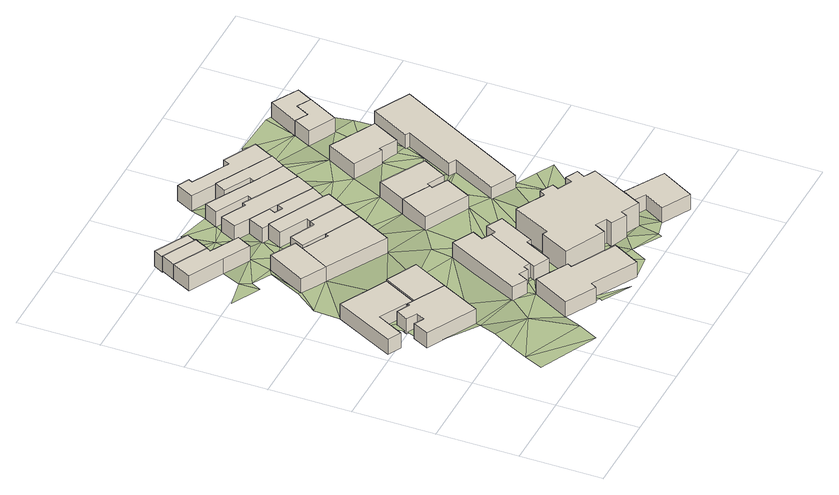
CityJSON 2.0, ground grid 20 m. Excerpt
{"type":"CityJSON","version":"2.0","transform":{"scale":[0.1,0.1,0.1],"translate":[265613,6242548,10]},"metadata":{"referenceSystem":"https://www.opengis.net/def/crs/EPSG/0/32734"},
"CityObjects":{
"building1":{"type":"Building","attributes":{"address":"56 Tennyson Street Salt River Cape Town","building":"house","building:levels":1,"building_height":4.1,"plus_code":"4FRW3F97+HQJ","ground_height":11.59,"roof_height":15.69},"geometry":[{"type":"Solid","lod":"1","boundaries":[[[[0,1,2,3]],[[1,4,5,2]],[[4,6,7,5]],[[6,8,9,7]],[[8,10,11,9]],[[10,12,13,11]],[[12,14,15,13]],[[14,0,3,15]],[[3,2,5,7,9,11,13,15]],[[14,12,10,8,6,4,1,0]]]]}]},
"building2":{"type":"Building","attributes":{"address":"Kingsley Road Salt River Cape Town","building":"house","building:levels":1,"building_height":4.1,"plus_code":"4FRW3F97+GQV","ground_height":12.04,"roof_height":16.14},"geometry":[{"type":"Solid","lod":"1","boundaries":[[[[16,17,18,19]],[[17,20,21,18]],[[20,22,23,21]],[[22,24,25,23]],[[24,26,27,25]],[[26,28,29,27]],[[28,30,31,29]],[[30,32,33,31]],[[32,34,35,33]],[[34,36,37,35]],[[36,16,19,37]],[[19,18,21,23,25,27,29,31,33,35,37]],[[36,34,32,30,28,26,24,22,20,17,16]]]]}]},
"building3":{"type":"Building","attributes":{"address":"30 Kingsley Road Salt River Cape Town","building":"house","building:levels":1,"building_height":4.1,"plus_code":"4FRW3F97+HRC","ground_height":12.04,"roof_height":16.14},"geometry":[{"type":"Solid","lod":"1","boundaries":[[[[38,17,18,39]],[[17,16,19,18]],[[16,40,41,19]],[[40,38,39,41]],[[39,18,19,41]],[[40,16,17,38]]]]}]},
"building4":{"type":"Building","attributes":{"address":"23 Goldsmith Road Salt River Cape Town","building":"house","building:levels":1,"building_height":4.1,"plus_code":"4FRW3F97+PQP","ground_height":10.74,"roof_height":14.84},"geometry":[{"type":"Solid","lod":"1","boundaries":[[[[42,43,44,45]],[[43,46,47,44]],[[46,48,49,47]],[[48,50,51,49]],[[50,52,53,51]],[[52,54,55,53]],[[54,42,45,55]],[[45,44,47,49,51,53,55]],[[54,52,50,48,46,43,42]]]]}]},
"building5":{"type":"Building","attributes":{"address":"Tennyson Street","building":"house","building:levels":1,"building_height":4.1,"plus_code":"4FRW3F97+MQ9","ground_height":11.11,"roof_height":15.21},"geometry":[{"type":"Solid","lod":"1","boundaries":[[[[56,57,58,59]],[[57,60,61,58]],[[60,62,63,61]],[[62,64,65,63]],[[64,56,59,65]],[[59,58,61,63,65]],[[64,62,60,57,56]]]]}]},
"building6":{"type":"Building","attributes":{"address":"Goldsmith Road Salt River Cape Town","building":"house","building:levels":1,"building_height":4.1,"plus_code":"4FRW3F97+QQ3","ground_height":10.74,"roof_height":14.84},"geometry":[{"type":"Solid","lod":"1","boundaries":[[[[66,42,45,67]],[[42,54,55,45]],[[54,68,69,55]],[[68,66,67,69]],[[67,45,55,69]],[[68,54,42,66]]]]}]},
"building7":{"type":"Building","attributes":{"address":"19 Kingsley Road Salt River Cape Town","building":"house","building:levels":1,"building_height":4.1,"plus_code":"4FRW3F97+FV2","ground_height":12.57,"roof_height":16.67},"geometry":[{"type":"Solid","lod":"1","boundaries":[[[[70,71,72,73]],[[71,74,75,72]],[[74,76,77,75]],[[76,78,79,77]],[[78,80,81,79]],[[80,82,83,81]],[[82,84,85,83]],[[84,70,73,85]],[[73,72,75,77,79,81,83,85]],[[84,82,80,78,76,74,71,70]]]]}]},
"building8":{"type":"Building","attributes":{"address":"Goldsmith Road Salt River Cape Town","building":"house","building:levels":1,"building_height":4.1,"plus_code":"4FRW3F97+QQ8","ground_height":10.3,"roof_height":14.4},"geometry":[{"type":"Solid","lod":"1","boundaries":[[[[86,87,88,89]],[[87,90,91,88]],[[90,92,93,91]],[[92,86,89,93]],[[89,88,91,93]],[[92,90,87,86]]]]}]},
"building9":{"type":"Building","attributes":{"address":"Salt River Cape Town","building":"house","building:levels":1,"building_height":4.1,"plus_code":"4FRW3F97+GVF","ground_height":12.04,"roof_height":16.14},"geometry":[{"type":"Solid","lod":"1","boundaries":[[[[94,95,96,97]],[[95,98,99,96]],[[98,100,101,99]],[[100,102,103,101]],[[102,104,105,103]],[[104,106,107,105]],[[106,108,109,107]],[[108,110,111,109]],[[110,112,113,111]],[[112,94,97,113]],[[97,96,99,101,103,105,107,109,111,113]],[[112,110,108,106,104,102,100,98,95,94]]]]}]},
"building10":{"type":"Building","attributes":{"address":"28 Kingsley Road Salt River Cape Town","building":"house","building:levels":1,"building_height":4.1,"plus_code":"4FRW3F97+JRQ","ground_height":11.11,"roof_height":15.21},"geometry":[{"type":"Solid","lod":"1","boundaries":[[[[114,115,116,117]],[[115,118,119,116]],[[118,57,58,119]],[[57,56,59,58]],[[56,120,121,59]],[[120,114,117,121]],[[117,116,119,58,59,121]],[[120,56,57,118,115,114]]]]}]},
"building11":{"type":"Building","attributes":{"address":"Salt River Cape Town","building":"house","building:levels":1,"building_height":4.1,"plus_code":"4FRW3F97+GWC","ground_height":12.04,"roof_height":16.14},"geometry":[{"type":"Solid","lod":"1","boundaries":[[[[94,112,113,97]],[[112,122,123,113]],[[122,124,125,123]],[[124,126,127,125]],[[126,128,129,127]],[[128,130,131,129]],[[130,132,133,131]],[[132,134,135,133]],[[134,94,97,135]],[[97,113,123,125,127,129,131,133,135]],[[134,132,130,128,126,124,122,112,94]]]]}]},
"building12":{"type":"Building","attributes":{"address":"26 Kingsley Road Salt River Cape Town","building":"house","building:levels":1,"building_height":4.1,"plus_code":"4FRW3F97+MV6","ground_height":11.11,"roof_height":15.21},"geometry":[{"type":"Solid","lod":"1","boundaries":[[[[114,136,137,117]],[[136,138,139,137]],[[138,140,141,139]],[[140,142,143,141]],[[142,144,145,143]],[[144,115,116,145]],[[115,114,117,116]],[[117,137,139,141,143,145,116]],[[115,144,142,140,138,136,114]]]]}]},
"building13":{"type":"Building","attributes":{"address":"24 Kingsley Road Salt River Cape Town","building":"house","building:levels":1,"building_height":4.1,"plus_code":"4FRW3F97+MVM","ground_height":11.11,"roof_height":15.21},"geometry":[{"type":"Solid","lod":"1","boundaries":[[[[136,146,147,137]],[[146,148,149,147]],[[148,150,151,149]],[[150,152,153,151]],[[152,154,155,153]],[[154,138,139,155]],[[138,136,137,139]],[[137,147,149,151,153,155,139]],[[138,154,152,150,148,146,136]]]]}]},
"building14":{"type":"Building","attributes":{"address":"22 Kingsley Road Salt River Cape Town","building":"house","building:levels":1,"building_height":4.1,"plus_code":"4FRW3F97+PV3","ground_height":10.74,"roof_height":14.84},"geometry":[{"type":"Solid","lod":"1","boundaries":[[[[156,157,158,159]],[[157,160,161,158]],[[160,162,163,161]],[[162,164,165,163]],[[164,166,167,165]],[[166,168,169,167]],[[168,170,171,169]],[[170,172,173,171]],[[172,156,159,173]],[[159,158,161,163,165,167,169,171,173]],[[172,170,168,166,164,162,160,157,156]]]]}]},
"building15":{"type":"Building","attributes":{"address":"20 Kingsley Road Salt River Cape Town","building":"house","building:levels":1,"building_height":4.1,"plus_code":"4FRW3F97+PVG","ground_height":10.74,"roof_height":14.84},"geometry":[{"type":"Solid","lod":"1","boundaries":[[[[157,174,175,158]],[[174,176,177,175]],[[176,178,179,177]],[[178,180,181,179]],[[180,182,183,181]],[[182,184,185,183]],[[184,168,169,185]],[[168,166,167,169]],[[166,160,161,167]],[[160,157,158,161]],[[158,175,177,179,181,183,185,169,167,161]],[[160,166,168,184,182,180,178,176,174,157]]]]}]},
"building16":{"type":"Building","attributes":{"address":"Tennyson Street Masjied 68 Tennyson Street Salt River Cape Town","building":"church","building:levels":2,"amenity":"place_of_worship","building_height":6.9,"plus_code":"4FRW3F97+FWQ","ground_height":11.84,"roof_height":18.74},"geometry":[{"type":"Solid","lod":"1","boundaries":[[[[186,187,188,189]],[[187,190,191,188]],[[190,192,193,191]],[[192,194,195,193]],[[194,196,197,195]],[[196,198,199,197]],[[198,200,201,199]],[[200,202,203,201]],[[202,204,205,203]],[[204,206,207,205]],[[206,208,209,207]],[[208,210,211,209]],[[210,212,213,211]],[[212,214,215,213]],[[214,216,217,215]],[[216,218,219,217]],[[218,220,221,219]],[[220,222,223,221]],[[222,224,225,223]],[[224,186,189,225]],[[189,188,191,193,195,197,199,201,203,205,207,209,211,213,215,217,219,221,223,225]],[[224,222,220,218,216,214,212,210,208,206,204,202,200,198,196,194,192,190,187,186]]]]}]},
"building17":{"type":"Building","attributes":{"address":"18 Kingsley Road Salt River Cape Town","building":"house","building:levels":1,"building_height":4.1,"plus_code":"4FRW3F97+PVP","ground_height":10.62,"roof_height":14.72},"geometry":[{"type":"Solid","lod":"1","boundaries":[[[[226,227,228,229]],[[227,230,231,228]],[[230,232,233,231]],[[232,234,235,233]],[[234,236,237,235]],[[236,238,239,237]],[[238,226,229,239]],[[229,228,231,233,235,237,239]],[[238,236,234,232,230,227,226]]]]}]},
"building18":{"type":"Building","attributes":{"address":"15 Kingsley Road Salt River Cape Town","building":"house","building:levels":1,"building_height":4.1,"plus_code":"4FRW3F97+HWW","ground_height":11.32,"roof_height":15.42},"geometry":[{"type":"Solid","lod":"1","boundaries":[[[[240,241,242,243]],[[241,244,245,242]],[[244,246,247,245]],[[246,248,249,247]],[[248,250,251,249]],[[250,240,243,251]],[[243,242,245,247,249,251]],[[250,248,246,244,241,240]]]]}]},
"building19":{"type":"Building","attributes":{"address":"16 Kingsley Road Salt River Cape Town","building":"house","building:levels":1,"building_height":4.1,"plus_code":"4FRW3F97+QW2","ground_height":10.62,"roof_height":14.72},"geometry":[{"type":"Solid","lod":"1","boundaries":[[[[227,252,253,228]],[[252,254,255,253]],[[254,256,257,255]],[[256,258,259,257]],[[258,230,231,259]],[[230,227,228,231]],[[228,253,255,257,259,231]],[[230,258,256,254,252,227]]]]}]},
"building20":{"type":"Building","attributes":{"address":"14 Kingsley Road Salt River Cape Town","building":"house","building:levels":1,"building_height":4.1,"plus_code":"4FRW3F97+QW6","ground_height":10.35,"roof_height":14.45},"geometry":[{"type":"Solid","lod":"1","boundaries":[[[[260,261,262,263]],[[261,264,265,262]],[[264,266,267,265]],[[266,268,269,267]],[[268,270,271,269]],[[270,272,273,271]],[[272,274,275,273]],[[274,276,277,275]],[[276,260,263,277]],[[263,262,265,267,269,271,273,275,277]],[[276,274,272,270,268,266,264,261,260]]]]}]},
"building21":{"type":"Building","attributes":{"address":"13 Kingsley Road Salt River Cape Town","building":"house","building:levels":1,"building_height":4.1,"plus_code":"4FRW3F97+JXC","ground_height":11.32,"roof_height":15.42},"geometry":[{"type":"Solid","lod":"1","boundaries":[[[[241,240,243,242]],[[240,278,279,243]],[[278,280,281,279]],[[280,282,283,281]],[[282,284,285,283]],[[284,241,242,285]],[[242,243,279,281,283,285]],[[284,282,280,278,240,241]]]]}]},
"building22":{"type":"Building","attributes":{"address":"12 Chatham Road Salt River Cape Town","building":"house","building:levels":1,"building_height":4.1,"plus_code":"4FRW3F98+C2M","ground_height":12.29,"roof_height":16.39},"geometry":[{"type":"Solid","lod":"1","boundaries":[[[[286,287,288,289]],[[287,290,291,288]],[[290,292,293,291]],[[292,294,295,293]],[[294,296,297,295]],[[296,286,289,297]],[[289,288,291,293,295,297]],[[296,294,292,290,287,286]]]]}]},
"building23":{"type":"Building","attributes":{"address":"9 Kingsley Road Salt River Cape Town","building":"house","building:levels":1,"building_height":4.1,"plus_code":"4FRW3F97+MXH","ground_height":10.92,"roof_height":15.02},"geometry":[{"type":"Solid","lod":"1","boundaries":[[[[298,299,300,301]],[[299,302,303,300]],[[302,304,305,303]],[[304,306,307,305]],[[306,308,309,307]],[[308,298,301,309]],[[301,300,303,305,307,309]],[[308,306,304,302,299,298]]]]}]},
"building24":{"type":"Building","attributes":{"address":"43 Tennyson Street Salt River Cape Town","building":"house","building:levels":1,"building_height":4.1,"plus_code":"4FRW3F98+J2G","ground_height":10.86,"roof_height":14.96},"geometry":[{"type":"Solid","lod":"1","boundaries":[[[[310,311,312,313]],[[311,314,315,312]],[[314,316,317,315]],[[316,318,319,317]],[[318,320,321,319]],[[320,322,323,321]],[[322,324,325,323]],[[324,310,313,325]],[[313,312,315,317,319,321,323,325]],[[324,322,320,318,316,314,311,310]]]]}]},
"building25":{"type":"Building","attributes":{"address":"7 Kingsley Road Salt River Cape Town","building":"house","building:levels":1,"building_height":4.1,"plus_code":"4FRW3F98+P2C","ground_height":10.5,"roof_height":14.6},"geometry":[{"type":"Solid","lod":"1","boundaries":[[[[326,327,328,329]],[[327,330,331,328]],[[330,332,333,331]],[[332,334,335,333]],[[334,336,337,335]],[[336,326,329,337]],[[329,328,331,333,335,337]],[[336,334,332,330,327,326]]]]}]},
"building26":{"type":"Building","attributes":{"address":"5 Kingsley Road Salt River Cape Town","building":"house","building:levels":1,"building_height":4.1,"plus_code":"4FRW3F98+Q23","ground_height":10.41,"roof_height":14.51},"geometry":[{"type":"Solid","lod":"1","boundaries":[[[[338,339,340,341]],[[339,342,343,340]],[[342,344,345,343]],[[344,346,347,345]],[[346,348,349,347]],[[348,338,341,349]],[[341,340,343,345,347,349]],[[348,346,344,342,339,338]]]]}]},
"terrain1":{"type":"TINRelief","geometry":[{"type":"CompositeSurface","lod":"1","boundaries":[[[350,351,352]],[[351,353,354]],[[355,356,357]],[[355,358,356]],[[351,350,359]],[[360,361,357]],[[362,36,363]],[[354,353,364]],[[359,353,351]],[[361,360,365]],[[360,366,367]],[[367,365,360]],[[364,353,362]],[[70,353,359]],[[368,36,362]],[[362,353,368]],[[369,370,1]],[[371,16,36]],[[372,370,373]],[[371,36,368]],[[84,353,70]],[[374,375,376]],[[369,1,38]],[[373,370,369]],[[368,353,84]],[[377,375,374]],[[373,378,372]],[[84,379,368]],[[380,381,382]],[[62,378,373]],[[383,375,377]],[[384,385,382]],[[100,16,371]],[[377,378,62]],[[385,380,382]],[[386,379,84]],[[100,371,368]],[[387,375,383]],[[379,386,388]],[[62,383,377]],[[386,84,389]],[[390,369,38]],[[389,84,391]],[[40,16,100]],[[84,82,391]],[[38,40,390]],[[392,393,386]],[[386,389,392]],[[383,62,394]],[[50,395,396]],[[397,389,391]],[[398,82,80]],[[82,398,391]],[[62,60,394]],[[391,398,397]],[[60,57,144]],[[68,395,399]],[[144,57,400]],[[399,395,50]],[[144,142,60]],[[60,142,394]],[[398,80,401]],[[383,394,402]],[[40,100,403]],[[40,403,390]],[[383,402,50]],[[404,68,399]],[[398,405,397]],[[152,394,142]],[[144,400,406]],[[402,394,152]],[[399,50,184]],[[397,405,126]],[[399,407,404]],[[50,402,184]],[[408,401,409]],[[410,398,401]],[[402,152,150]],[[142,154,152]],[[98,403,100]],[[126,405,128]],[[182,399,184]],[[142,140,138]],[[405,411,128]],[[184,402,168]],[[412,407,399]],[[138,154,142]],[[98,95,94]],[[401,408,413]],[[399,182,412]],[[403,414,390]],[[410,401,415]],[[94,416,98]],[[134,416,94]],[[417,390,418]],[[403,98,414]],[[419,128,411]],[[413,415,401]],[[418,390,414]],[[412,420,407]],[[415,421,410]],[[412,182,178]],[[419,422,128]],[[421,415,423]],[[182,180,178]],[[413,424,415]],[[425,426,427]],[[427,428,425]],[[416,429,98]],[[241,417,418]],[[430,412,178]],[[413,431,424]],[[241,418,414]],[[413,432,431]],[[98,429,414]],[[433,422,419]],[[429,416,422]],[[420,434,274]],[[430,178,176]],[[435,436,424]],[[419,437,433]],[[431,435,424]],[[284,438,417]],[[420,439,434]],[[274,434,440]],[[417,241,284]],[[433,441,422]],[[437,442,433]],[[443,435,431]],[[148,146,444]],[[284,146,438]],[[441,429,422]],[[441,433,442]],[[290,435,443]],[[445,434,439]],[[435,290,446]],[[444,146,447]],[[290,443,448]],[[198,196,194]],[[146,284,299]],[[429,441,449]],[[450,449,240]],[[198,451,442]],[[446,452,435]],[[453,444,447]],[[194,192,198]],[[446,290,287]],[[278,240,449]],[[442,454,441]],[[146,299,447]],[[455,278,449]],[[198,192,451]],[[451,454,442]],[[447,227,453]],[[287,456,446]],[[457,452,190]],[[451,192,190]],[[456,452,446]],[[458,449,441]],[[455,449,458]],[[459,299,284]],[[460,190,452]],[[451,461,454]],[[462,459,284]],[[298,227,447]],[[455,463,462]],[[456,460,452]],[[463,455,458]],[[299,298,447]],[[298,252,227]],[[461,451,464]],[[465,451,190]],[[252,466,467]],[[461,468,454]],[[252,298,466]],[[469,462,463]],[[465,464,451]],[[459,462,469]],[[466,298,327]],[[459,470,471]],[[466,326,467]],[[472,469,463]],[[459,469,470]],[[473,467,326]],[[327,326,466]],[[474,470,469]],[[472,474,469]],[[475,327,298]],[[476,477,298]],[[477,475,298]],[[476,470,474]],[[326,478,473]],[[476,474,479]],[[477,476,479]],[[475,477,480]],[[479,480,477]],[[478,326,481]],[[332,475,480]]]}]}
},
"vertices":[
[197,491,16],[81,551,16],[81,551,57],[197,491,57],[5,404,16],[5,404,57],[38,387,16],[38,387,57],[73,453,16],[73,453,57],[139,419,16],[139,419,57],[137,414,16],[137,414,57],[152,406,16],[152,406,57],
[228,366,20],[152,406,20],[152,406,61],[228,366,61],[137,414,20],[137,414,61],[133,408,20],[133,408,61],[101,424,20],[101,424,61],[85,394,20],[85,394,61],[111,380,20],[111,380,61],[100,359,20],[100,359,61],[76,372,20],[76,372,61],[56,333,20],[56,333,61],[179,270,20],[179,270,61],
[197,491,20],[197,491,61],[273,453,20],[273,453,61],
[76,946,7],[52,898,7],[52,898,48],[76,946,48],[137,855,7],[137,855,48],[203,819,7],[203,819,48],[222,855,7],[222,855,48],[153,892,7],[153,892,48],[159,902,7],[159,902,48],
[197,635,11],[237,709,11],[237,709,52],[197,635,52],[248,730,11],[248,730,52],[187,763,11],[187,763,52],[135,668,11],[135,668,52],
[94,980,7],[94,980,48],[177,937,7],[177,937,48],
[272,97,26],[347,56,26],[347,56,67],[272,97,67],[356,71,26],[356,71,67],[466,11,26],[466,11,67],[503,78,26],[503,78,67],[394,136,26],[394,136,67],[400,147,26],[400,147,67],[322,189,26],[322,189,67],
[108,1005,3],[94,980,3],[94,980,44],[108,1005,44],[177,937,3],[177,937,44],[190,962,3],[190,962,44],
[437,346,20],[415,358,20],[415,358,61],[437,346,61],[429,385,20],[429,385,61],[376,412,20],[376,412,61],[283,228,20],[283,228,61],[319,209,20],[319,209,61],[331,233,20],[331,233,61],[354,222,20],[354,222,61],[359,234,20],[359,234,61],[375,226,20],[375,226,61],
[391,640,11],[305,683,11],[305,683,52],[391,640,52],[301,675,11],[301,675,52],[345,553,11],[345,553,52],
[369,214,20],[369,214,61],[408,195,20],[408,195,61],[443,263,20],[443,263,61],[454,258,20],[454,258,61],[499,347,20],[499,347,61],[461,367,20],[461,367,61],[448,341,20],[448,341,61],
[416,690,11],[416,690,52],[332,732,11],[332,732,52],[325,719,11],[325,719,52],[264,749,11],[264,749,52],[246,713,11],[246,713,52],
[439,734,11],[439,734,52],[428,740,11],[428,740,52],[287,812,11],[287,812,52],[269,776,11],[269,776,52],[337,742,11],[337,742,52],
[428,740,7],[450,776,7],[450,776,48],[428,740,48],[362,823,7],[362,823,48],[355,808,7],[355,808,48],[335,818,7],[335,818,48],[343,833,7],[343,833,48],[293,859,7],[293,859,48],[272,819,7],[272,819,48],[287,812,7],[287,812,48],
[475,823,7],[475,823,48],[361,883,7],[361,883,48],[338,896,7],[338,896,48],[334,887,7],[334,887,48],[275,918,7],[275,918,48],[255,879,7],[255,879,48],
[706,215,18],[678,230,18],[678,230,87],[706,215,87],[689,250,18],[689,250,87],[659,265,18],[659,265,87],[650,247,18],[650,247,87],[615,264,18],[615,264,87],[623,280,18],[623,280,87],[591,297,18],[591,297,87],[583,282,18],[583,282,87],[512,319,18],[512,319,87],[464,224,18],[464,224,87],[452,230,18],[452,230,87],[415,158,18],[415,158,87],[514,109,18],[514,109,87],[528,137,18],[528,137,87],[556,123,18],[556,123,87],[549,108,18],[549,108,87],[587,89,18],[587,89,87],[594,103,18],[594,103,87],[638,81,18],[638,81,87],
[475,823,6],[498,868,6],[498,868,47],[475,823,47],[423,905,6],[423,905,47],[304,969,6],[304,969,47],[287,937,6],[287,937,47],[367,895,6],[367,895,47],[361,883,6],[361,883,47],
[552,542,13],[484,578,13],[484,578,54],[552,542,54],[445,506,13],[445,506,54],[553,451,13],[553,451,54],[586,515,13],[586,515,54],[548,535,13],[548,535,54],
[521,905,6],[521,905,47],[380,979,6],[380,979,47],[365,950,6],[365,950,47],[429,918,6],[429,918,47],
[521,905,4],[547,956,4],[547,956,45],[521,905,45],[467,997,4],[467,997,45],[459,981,4],[459,981,45],[367,1029,4],[367,1029,45],[372,1038,4],[372,1038,45],[343,1053,4],[343,1053,45],[320,1010,4],[320,1010,45],[380,979,4],[380,979,45],
[556,550,13],[556,550,54],[598,528,13],[598,528,54],[630,588,13],[630,588,54],[520,647,13],[520,647,54],
[786,85,23],[691,140,23],[691,140,64],[786,85,64],[672,106,23],[672,106,64],[699,91,23],[699,91,64],[670,40,23],[670,40,64],[739,2,23],[739,2,64],
[602,803,9],[562,728,9],[562,728,50],[602,803,50],[632,691,9],[632,691,50],[635,698,9],[635,698,50],[678,676,9],[678,676,50],[714,744,9],[714,744,50],
[754,762,9],[703,666,9],[703,666,50],[754,762,50],[712,661,9],[712,661,50],[647,538,9],[647,538,50],[664,529,9],[664,529,50],[605,418,9],[605,418,50],[665,387,9],[665,387,50],[841,717,9],[841,717,50],
[658,910,5],[636,867,5],[636,867,46],[658,910,46],[701,833,5],[701,833,46],[742,909,5],[742,909,46],[708,927,5],[708,927,46],[690,893,5],[690,893,46],
[658,910,4],[690,893,4],[690,893,45],[658,910,45],[708,927,4],[708,927,45],[742,909,4],[742,909,45],[763,948,4],[763,948,45],[698,984,4],[698,984,45],
[224,3,30],[102,118,29],[78,70,31],[234,170,26],[124,162,29],[76,372,27],[111,380,27],[85,394,27],[100,359,27],[250,52,30],[101,424,27],[73,453,27],[177,258,20],[56,333,27],[151,211,29],[139,419,27],[133,408,27],[137,414,27],[283,228,26],[197,635,13],[84,615,16],[234,320,20],[127,670,16],[135,668,16],[112,756,12],[112,805,12],[42,793,12],[125,780,12],[173,755,11],[319,209,26],[356,71,30],[347,56,30],[358,53,30],[203,819,11],[353,45,30],[425,6,30],[354,222,26],[137,855,8],[331,233,26],[369,214,26],[345,553,13],[384,170,26],[375,226,26],[359,234,26],[234,765,11],[159,902,8],[153,892,8],[408,195,26],[415,158,26],[234,915,7],[301,675,13],[503,78,29],[272,819,11],[384,465,20],[190,962,7],[452,230,26],[305,683,13],[226,994,4],[527,18,29],[466,11,29],[514,109,25],[464,224,25],[287,937,7],[548,58,29],[445,506,20],[549,108,25],[461,367,21],[391,640,13],[384,615,13],[512,319,21],[304,969,7],[528,137,25],[499,347,21],[556,123,25],[587,89,29],[362,823,11],[343,833,11],[335,818,11],[355,808,11],[553,451,21],[367,895,7],[626,29,26],[621,20,26],[534,320,21],[365,950,7],[638,81,26],[594,103,25],[583,282,21],[416,690,13],[423,905,7],[380,979,7],[605,418,21],[591,297,21],[670,40,26],[450,776,11],[429,918,7],[684,170,23],[534,765,9],[699,91,26],[586,515,21],[548,535,21],[684,320,18],[706,215,23],[475,823,9],[665,387,18],[598,528,21],[725,200,23],[678,230,23],[664,529,18],[632,691,15],[756,196,23],[681,389,18],[630,588,15],[647,538,18],[728,365,18],[771,342,18],[534,915,6],[547,956,6],[720,461,18],[684,615,15],[678,676,15],[635,698,10],[712,661,15],[568,997,4],[703,666,15],[701,833,10],[714,744,10],[684,765,10],[684,991,5],[754,762,10],[753,812,10],[698,984,5]
]}
